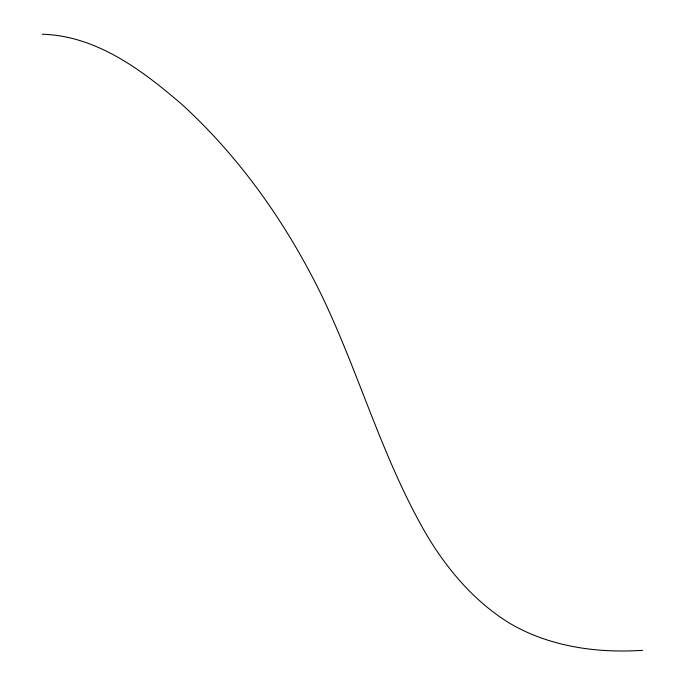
<?xml version="1.0" encoding="UTF-8"?>
<svg xmlns="http://www.w3.org/2000/svg" width="685" height="685" viewBox="0 0 685 685"><rect width="100%" height="100%" fill="white"/><g stroke="black" fill="none" stroke-linecap="round" stroke-linejoin="round"><path stroke-width="1.03" d="M642.693 650.322C597.534 653.293 550.886 646.94 511.156 624.138C476.777 603.528 449.951 572.754 429.067 538.898C383.591 462.666 360.327 376.133 322.156 296.417C287.477 225.082 241.231 158.8 182.621 105.053C143.062 70.855 96.808 35.706 42.307 34.25"/></g></svg>
